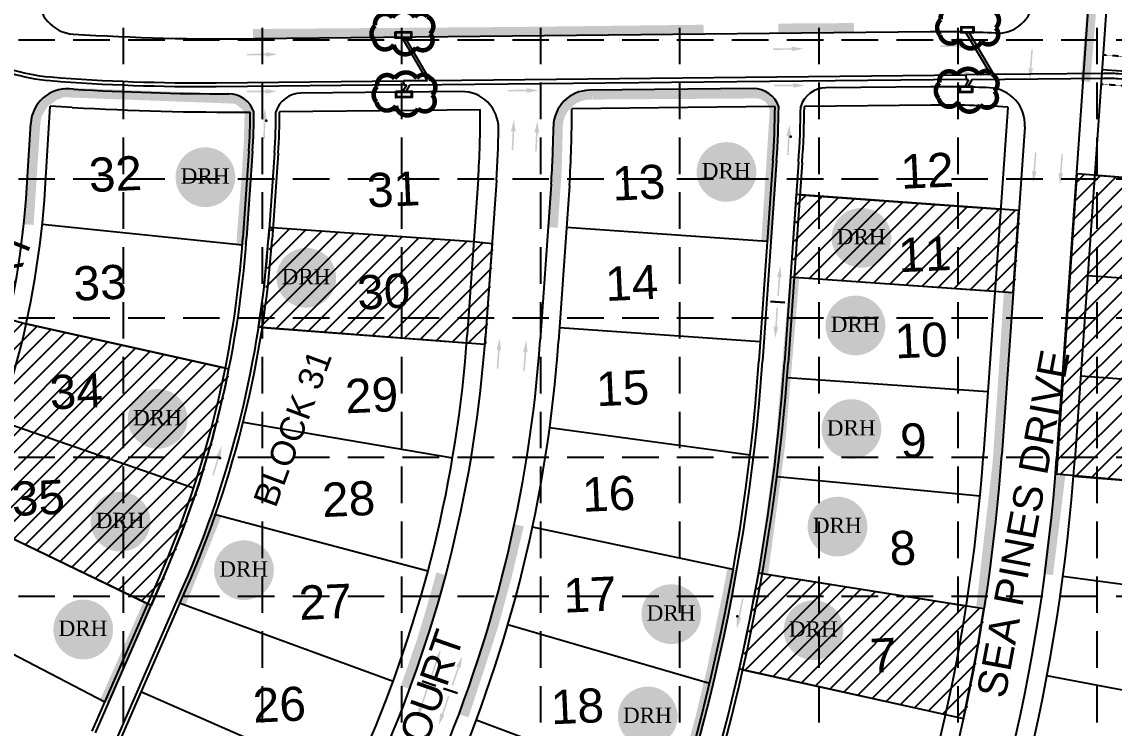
# Model space of a CAD drawing. Header units: feet. Extents: x 6037 to 11520, y 4436 to 7866.
# Drawn here: x 9571 to 10243, y 5557 to 5991 of the extents above; entities that cross this region are included whole.
import ezdxf
from ezdxf.enums import TextEntityAlignment as Align

# ---------------------------------------------------------------- set-up
doc = ezdxf.new("R2010")
doc.units = ezdxf.units.FT
doc.header["$LTSCALE"] = 0.4
doc.header["$MEASUREMENT"] = 0
doc.linetypes.add('DASHED2', pattern=[0.375, 0.25, -0.125])
doc.linetypes.add('HIDDEN', pattern=[0.375, 0.25, -0.125])
for name, color, linetype in [('1 BLOCK NUMBER', 7, 'Continuous'), ('1 DR HORTON LOT', 7, 'Continuous'), ('1 EROSION BLANKET', 84, 'Continuous'), ('1 LOT NUMBER', 7, 'Continuous'), ('1 SODDED LOT', 2, 'Continuous'), ('1 STREET NAMES', 7, 'Continuous'), ('BASE', 7, 'Continuous'), ('ESMT', 7, 'DASHED2'), ('grid', 254, 'HIDDEN'), ('LOTLINE', 7, 'Continuous'), ('PAVING', 7, 'Continuous'), ('ROW', 7, 'Continuous'), ('STORM', 7, 'Continuous'), ('STORM INLET', 7, 'Continuous')]:
    doc.layers.add(name, color=color, linetype=linetype)
doc.styles.add('DRHorton', font='dutcheb.ttf')
doc.styles.get("Standard").update_dxf_attribs({"font": 'ARIAL.TTF'})

# ---------------------------------------------------------------- blocks, each defined once
blk = doc.blocks.new('DRHorton')
h = blk.add_hatch(color=1)
h.paths.add_polyline_path([(78.7, 25.78, 1), (40.43, 25.78, 1)])
h.paths.add_polyline_path([(42.33, 17.91), (76.5, 17.91), (76.5, 34.87), (42.33, 34.87)], flags=24)
at = {"layer": 'BASE', "color": 176, "style": 'DRHorton'}
blk.add_text('DRH', height=9.814, dxfattribs=at).set_placement((59.39, 21.64), align=Align.CENTER)

msp = doc.modelspace()

# ---------------------------------------------------------------- hatches: boundary and pattern name
at = {"layer": '1 SODDED LOT'}
h = msp.add_hatch(dxfattribs=at)
h.set_pattern_fill('ANSI31', color=256, scale=60, style=0)
h.set_pattern_definition([(45, (1.0404, 0.2035), (-5.303301, 5.303301), [])])
h.paths.add_polyline_path([(9008.53, 6974.6), (9134.42, 6967.02), (9133.47, 6956.6), (9131.54, 6937.33), (9130.69, 6928.96), (9129.74, 6922.29), (8995.12, 6930.23), (8990.65, 6930.54), (8994.47, 6960.2), (8995.63, 6975.46)])
h.paths.add_polyline_path([(9433.17, 6958.76), (9434.56, 6821.06), (9481.59, 6807.52), (9503.83, 6801), (9527.2, 6795.3), (9525.52, 6937.37), (9495.09, 6947.16), (9463.79, 6959.09), (9432.98, 6970.84)])
h.paths.add_polyline_path([(10047.33, 5834.32), (10182.01, 5824.91), (10185.54, 5875.24), (10048.62, 5885.03), (10045.07, 5834.52)])
h.paths.add_polyline_path([(10015.61, 5592.88), (10151.56, 5562.68), (10159.65, 5603.99), (10164.04, 5630.25), (10025.39, 5652.24), (10020.74, 5627.8), (10017.92, 5612.96), (10013.47, 5593.46)])
h.paths.add_polyline_path([(10001.02, 5534.4), (10134.33, 5496.27), (10117.37, 5440.96), (10113.17, 5430.26), (9981.25, 5477.53), (9986.71, 5493.88), (9998.81, 5534.75)])
h.paths.add_polyline_path([(8799.81, 5797.59), (8937.91, 5755.17), (8938.9, 5756.45), (8958.34, 5776.68), (8971.05, 5789.68), (8987.33, 5807.76), (8991.83, 5813.31), (8833.38, 5856.27), (8823.88, 5843.5), (8818.25, 5836.24), (8806.07, 5822.02), (8789.55, 5805.99)])
h.paths.add_polyline_path([(9300.86, 5666.12), (9335.76, 5647.91), (9418.14, 5605.29), (9427.47, 5598.82), (9416.17, 5581.98), (9407.87, 5566.52), (9399.6, 5547.98), (9398.58, 5545.68), (9270.59, 5612.1), (9260.79, 5617.66), (9264.35, 5619.48), (9272.04, 5625.27), (9278.98, 5632.54), (9285.49, 5642.04), (9296.99, 5660.6), (9299.41, 5664.2)])
h.paths.add_polyline_path([(9340.08, 5715.39), (9464.44, 5650.81), (9471.9, 5665.11), (9485.45, 5691.05), (9497.8, 5716.36), (9366.29, 5768.24), (9363.2, 5761.05), (9353.39, 5741.52), (9342.13, 5722.47), (9338.29, 5716.72)])
h.paths.add_polyline_path([(9575.04, 5805.5), (9699.56, 5777.94), (9697.43, 5767), (9689.85, 5736.06), (9681.15, 5706.88), (9670.6, 5677.08), (9660.32, 5651.86), (9651.88, 5632.23), (9534.79, 5688.63), (9524.72, 5694.73), (9530.18, 5705.7), (9536.33, 5720.39), (9540.47, 5730.38), (9548.04, 5751.39), (9553.09, 5767.16), (9557.74, 5782.44), (9563.95, 5808.53)])
h.paths.add_polyline_path([(9726.84, 5864.8), (9850.23, 5856.11), (9861.56, 5855.03), (9857.07, 5792.94), (9720.09, 5803.4), (9717.86, 5803.51), (9721.19, 5826.2), (9724.62, 5864.88)])
h.paths.add_polyline_path([(8953.4, 6034.44), (8960.95, 6160.21), (8982.9, 6158.85), (9005.64, 6157.5), (8997.66, 6020.48), (8952.71, 6023.22)])
h.paths.add_polyline_path([(8959.68, 6176.03), (8967.87, 6310.87), (8926.31, 6313.26), (8921.04, 6312.92), (8915.32, 6310.92), (8910.33, 6307.6), (8906.7, 6303.25), (8904.1, 6297.98), (8902.96, 6292.11), (8897.01, 6193.57), (8897.65, 6188.07), (8900.03, 6183.13), (8903.86, 6179.3), (8908.93, 6176.9), (8959.51, 6173.84)])
h.paths.add_polyline_path([(9499.02, 6148.72), (9507.23, 6283.66), (9518.73, 6282.1), (9550.35, 6277.76), (9556.25, 6276.32), (9561.3, 6273.54), (9565.54, 6269.55), (9568.56, 6264.64), (9570.23, 6259.15), (9570.43, 6253.33), (9561.8, 6154.72), (9560.55, 6149.13), (9557.71, 6144.74), (9553.75, 6141.56), (9549.07, 6139.73), (9511.31, 6144.43), (9504.23, 6145.25), (9499.03, 6146.07)])
h.paths.add_polyline_path([(9616.4, 6639.76), (9623.9, 6765.68), (9637.72, 6764.23), (9667.99, 6762.45), (9672.71, 6762.18), (9683.29, 6762.04), (9705.81, 6761.75), (9712.07, 6761.79), (9713.53, 6624.57), (9675.56, 6624.82), (9645.77, 6626.2), (9637.69, 6626.58), (9624.42, 6627.76), (9615.7, 6628.44)])
h.paths.add_polyline_path([(9758.38, 6636.24), (9757.19, 6762.27), (9892.09, 6763.63), (9893.75, 6626.41), (9758.46, 6625.12)])
h.paths.add_polyline_path([(10276.02, 6641.94), (10402.1, 6638.45), (10399.41, 6548.36), (10262.19, 6552.34), (10264.77, 6642.37)])
h.paths.add_polyline_path([(10162.18, 6764.13), (10163.55, 6629.1), (10208.43, 6629.06), (10214.14, 6629.7), (10219.62, 6631.8), (10224.34, 6635.28), (10227.99, 6639.82), (10230.35, 6645.12), (10231.28, 6650.89), (10234.09, 6750.49), (10233.44, 6755.78), (10231.28, 6760.36), (10227.77, 6764.09), (10223.32, 6766.55), (10162.12, 6766.38)])
h.paths.add_polyline_path([(9983.41, 6638.56), (9982.19, 6764.52), (10071.97, 6765.47), (10073.53, 6628.21), (9983.46, 6627.25)])
h.paths.add_polyline_path([(10282.43, 6866.9), (10408.37, 6863.35), (10409.72, 6910.83), (10272.54, 6914.57), (10271.15, 6867.18)])
h.paths.add_polyline_path([(10068.44, 6781.19), (10067.14, 6916.19), (10159.96, 6917.12), (10161.91, 6779.88), (10068.46, 6778.92)])
h.paths.add_polyline_path([(9787.01, 6902.09), (9788.35, 6776.07), (9813.49, 6776.33), (9835, 6776.55), (9833.5, 6913.82), (9786.81, 6913.38)])
h.paths.add_polyline_path([(9951.87, 7083.82), (9953.28, 6948.73), (9998.33, 6949.29), (10043.36, 6949.77), (10041.76, 7087.02), (9951.84, 7086.06)])
h.paths.add_polyline_path([(9562.98, 6974.31), (9561.11, 7137.79), (9567.67, 7130.99), (9580.62, 7117.52), (9591.81, 7108.25), (9604.22, 7100.07), (9606.76, 7098.83), (9608.2, 6953.74), (9598.74, 6955.01), (9584.78, 6957.88), (9567.75, 6961.39), (9562.91, 6962.64)])
h.paths.add_polyline_path([(9435.73, 7364), (9435.71, 7375.29), (9481.86, 7375.76), (9483.65, 7182.98), (9466.88, 7186.54), (9459.14, 7188.22), (9453.85, 7189.21), (9448.24, 7190.29), (9442.2, 7191.42), (9437.34, 7192.33)])
h.paths.add_polyline_path([(9064.85, 7234.57), (9063.18, 7371.02), (9157.64, 7372.07), (9159.44, 7227.99), (9159.44, 7227.96), (9153.62, 7228.32), (9137.74, 7229.3), (9129.68, 7229.81), (9109.82, 7230.72), (9073.88, 7232.01), (9064.89, 7232.31)])
h.paths.add_polyline_path([(9061.33, 7539.74), (9061.33, 7541.98), (9107.39, 7542.52), (9109.06, 7405.25), (9062.74, 7404.72)])
h = msp.add_hatch(dxfattribs=at)
h.set_pattern_fill('ANSI31', color=256, scale=60, style=0)
h.paths.add_polyline_path([(10220.03, 5897.61), (10209.51, 5740.86), (10207.53, 5713.14), (10340.43, 5701.28), (10348.9, 5809.73), (10354.56, 5887.05)])
at = {"layer": 'PAVING'}
h = msp.add_hatch(color=256, dxfattribs=at)
edge = h.paths.add_edge_path()
edge.add_line((9721.13, 5969.98), (9721.73, 5970.55))
edge.add_line((9721.73, 5970.55), (9709.82, 5970.45))
edge.add_line((9709.82, 5970.45), (9709.81, 5971.41))
edge.add_line((9709.81, 5971.41), (9721.72, 5971.52))
edge.add_line((9721.72, 5971.52), (9721.1, 5972.2))
edge.add_line((9721.1, 5972.2), (9721.1, 5972.2))
edge.add_ellipse((9721.71, 5972.25), major_axis=(-0.63, -0.006), ratio=0.285714, start_angle=-125.83153, end_angle=14.49672, ccw=False)
edge.add_line((9722.08, 5972.4), (9722.07, 5972.4))
edge.add_line((9722.07, 5972.4), (9728.53, 5971.13))
edge.add_line((9728.53, 5971.13), (9722.09, 5969.79))
edge.add_line((9722.09, 5969.79), (9722.09, 5969.79))
edge.add_ellipse((9721.73, 5969.94), major_axis=(-0.63, -0.006), ratio=0.285714, start_angle=-17.18267, end_angle=124.72693, ccw=False)
edge.add_line((9721.13, 5969.98), (9721.13, 5969.98))
edge.add_line((9721.13, 5969.98), (9721.13, 5969.98))
edge.add_line((9721.13, 5969.98), (9721.13, 5969.98))
h = msp.add_hatch(color=256, dxfattribs=at)
edge = h.paths.add_edge_path()
edge.add_line((10044.57, 5973.39), (10045.17, 5973.96))
edge.add_line((10045.17, 5973.96), (10033.26, 5973.86))
edge.add_line((10033.26, 5973.86), (10033.25, 5974.82))
edge.add_line((10033.25, 5974.82), (10045.16, 5974.93))
edge.add_line((10045.16, 5974.93), (10044.54, 5975.61))
edge.add_line((10044.54, 5975.61), (10044.53, 5975.61))
edge.add_ellipse((10045.14, 5975.66), major_axis=(-0.63, -0.006), ratio=0.285714, start_angle=-125.83153, end_angle=14.49672, ccw=False)
edge.add_line((10045.51, 5975.81), (10045.51, 5975.81))
edge.add_line((10045.51, 5975.81), (10051.97, 5974.54))
edge.add_line((10051.97, 5974.54), (10045.53, 5973.2))
edge.add_line((10045.53, 5973.2), (10045.53, 5973.2))
edge.add_ellipse((10045.17, 5973.35), major_axis=(-0.63, -0.006), ratio=0.285714, start_angle=-17.18267, end_angle=124.72693, ccw=False)
edge.add_line((10044.57, 5973.39), (10044.57, 5973.39))
edge.add_line((10044.57, 5973.39), (10044.57, 5973.39))
edge.add_line((10044.57, 5973.39), (10044.57, 5973.39))
h = msp.add_hatch(color=256, dxfattribs=at)
edge = h.paths.add_edge_path()
edge.add_line((10147.49, 5975.23), (10148.1, 5975.8))
edge.add_line((10148.1, 5975.8), (10136.19, 5975.7))
edge.add_line((10136.19, 5975.7), (10136.18, 5976.66))
edge.add_line((10136.18, 5976.66), (10148.09, 5976.77))
edge.add_line((10148.09, 5976.77), (10147.46, 5977.45))
edge.add_line((10147.46, 5977.45), (10147.46, 5977.45))
edge.add_ellipse((10148.07, 5977.5), major_axis=(-0.63, -0.006), ratio=0.285714, start_angle=-125.83153, end_angle=14.49672, ccw=False)
edge.add_line((10148.44, 5977.65), (10148.44, 5977.64))
edge.add_line((10148.44, 5977.64), (10154.89, 5976.37))
edge.add_line((10154.89, 5976.37), (10148.45, 5975.04))
edge.add_line((10148.45, 5975.04), (10148.46, 5975.04))
edge.add_ellipse((10148.1, 5975.18), major_axis=(-0.63, -0.006), ratio=0.285714, start_angle=-17.18267, end_angle=124.72693, ccw=False)
edge.add_line((10147.49, 5975.23), (10147.49, 5975.23))
edge.add_line((10147.49, 5975.23), (10147.49, 5975.23))
edge.add_line((10147.49, 5975.23), (10147.49, 5975.23))
h = msp.add_hatch(color=256, dxfattribs=at)
edge = h.paths.add_edge_path()
edge.add_line((10190.69, 5963.04), (10191.2, 5962.39))
edge.add_line((10191.2, 5962.39), (10192.14, 5974.26))
edge.add_line((10192.14, 5974.26), (10193.11, 5974.19))
edge.add_line((10193.11, 5974.19), (10192.17, 5962.31))
edge.add_line((10192.17, 5962.31), (10192.9, 5962.88))
edge.add_line((10192.9, 5962.88), (10192.9, 5962.88))
edge.add_ellipse((10192.89, 5962.27), major_axis=(0.05, 0.628), ratio=0.285714, start_angle=-125.83153, end_angle=14.49672, ccw=False)
edge.add_line((10193.01, 5961.89), (10193.01, 5961.89))
edge.add_line((10193.01, 5961.89), (10191.17, 5955.57))
edge.add_line((10191.17, 5955.57), (10190.41, 5962.1))
edge.add_line((10190.41, 5962.1), (10190.41, 5962.1))
edge.add_ellipse((10190.59, 5962.44), major_axis=(0.05, 0.628), ratio=0.285714, start_angle=-17.18267, end_angle=124.72693, ccw=False)
edge.add_line((10190.69, 5963.04), (10190.69, 5963.04))
edge.add_line((10190.69, 5963.04), (10190.69, 5963.04))
edge.add_line((10190.69, 5963.04), (10190.69, 5963.04))
h = msp.add_hatch(color=256, dxfattribs=at)
edge = h.paths.add_edge_path()
edge.add_line((10147.53, 5958.86), (10148.14, 5959.43))
edge.add_line((10148.14, 5959.43), (10136.23, 5959.39))
edge.add_line((10136.23, 5959.39), (10136.22, 5960.36))
edge.add_line((10136.22, 5960.36), (10148.13, 5960.39))
edge.add_line((10148.13, 5960.39), (10147.51, 5961.07))
edge.add_line((10147.51, 5961.07), (10147.51, 5961.08))
edge.add_ellipse((10148.12, 5961.12), major_axis=(-0.63, -0.002), ratio=0.285714, start_angle=-125.83153, end_angle=14.49672, ccw=False)
edge.add_line((10148.49, 5961.27), (10148.49, 5961.27))
edge.add_line((10148.49, 5961.27), (10154.94, 5959.96))
edge.add_line((10154.94, 5959.96), (10148.49, 5958.66))
edge.add_line((10148.49, 5958.66), (10148.49, 5958.66))
edge.add_ellipse((10148.13, 5958.81), major_axis=(-0.63, -0.002), ratio=0.285714, start_angle=-17.18267, end_angle=124.72693, ccw=False)
edge.add_line((10147.53, 5958.86), (10147.53, 5958.86))
edge.add_line((10147.53, 5958.86), (10147.53, 5958.86))
edge.add_line((10147.53, 5958.86), (10147.53, 5958.86))
h = msp.add_hatch(color=256, dxfattribs=at)
edge = h.paths.add_edge_path()
edge.add_line((10045.47, 5950.89), (10046.08, 5951.46))
edge.add_line((10046.08, 5951.46), (10034.17, 5951.42))
edge.add_line((10034.17, 5951.42), (10034.16, 5952.39))
edge.add_line((10034.16, 5952.39), (10046.07, 5952.42))
edge.add_line((10046.07, 5952.42), (10045.45, 5953.11))
edge.add_line((10045.45, 5953.11), (10045.45, 5953.11))
edge.add_ellipse((10046.06, 5953.15), major_axis=(-0.63, -0.002), ratio=0.285714, start_angle=-125.83153, end_angle=14.49672, ccw=False)
edge.add_line((10046.43, 5953.3), (10046.43, 5953.3))
edge.add_line((10046.43, 5953.3), (10052.88, 5951.99))
edge.add_line((10052.88, 5951.99), (10046.43, 5950.69))
edge.add_line((10046.43, 5950.69), (10046.43, 5950.69))
edge.add_ellipse((10046.07, 5950.84), major_axis=(-0.63, -0.002), ratio=0.285714, start_angle=-17.18267, end_angle=124.72693, ccw=False)
edge.add_line((10045.47, 5950.89), (10045.47, 5950.89))
edge.add_line((10045.47, 5950.89), (10045.47, 5950.89))
edge.add_line((10045.47, 5950.89), (10045.47, 5950.89))
h = msp.add_hatch(color=256, dxfattribs=at)
edge = h.paths.add_edge_path()
edge.add_line((9720.85, 5947.23), (9721.46, 5947.79))
edge.add_line((9721.46, 5947.79), (9709.55, 5947.76))
edge.add_line((9709.55, 5947.76), (9709.55, 5948.73))
edge.add_line((9709.55, 5948.73), (9721.46, 5948.76))
edge.add_line((9721.46, 5948.76), (9720.84, 5949.44))
edge.add_line((9720.84, 5949.44), (9720.83, 5949.45))
edge.add_ellipse((9721.44, 5949.49), major_axis=(-0.63, -0.002), ratio=0.285714, start_angle=-125.83153, end_angle=14.49672, ccw=False)
edge.add_line((9721.81, 5949.64), (9721.81, 5949.64))
edge.add_line((9721.81, 5949.64), (9728.26, 5948.33))
edge.add_line((9728.26, 5948.33), (9721.81, 5947.03))
edge.add_line((9721.81, 5947.03), (9721.82, 5947.03))
edge.add_ellipse((9721.46, 5947.18), major_axis=(-0.63, -0.002), ratio=0.285714, start_angle=-17.18267, end_angle=124.72693, ccw=False)
edge.add_line((9720.85, 5947.23), (9720.85, 5947.23))
edge.add_line((9720.85, 5947.23), (9720.85, 5947.23))
edge.add_line((9720.85, 5947.23), (9720.85, 5947.23))
h = msp.add_hatch(color=256, dxfattribs=at)
edge = h.paths.add_edge_path()
edge.add_line((9881.49, 5947.79), (9882.1, 5948.35))
edge.add_line((9882.1, 5948.35), (9870.19, 5948.32))
edge.add_line((9870.19, 5948.32), (9870.19, 5949.28))
edge.add_line((9870.19, 5949.28), (9882.1, 5949.32))
edge.add_line((9882.1, 5949.32), (9881.48, 5950))
edge.add_line((9881.48, 5950), (9881.47, 5950))
edge.add_ellipse((9882.08, 5950.05), major_axis=(-0.63, -0.002), ratio=0.285714, start_angle=-125.83153, end_angle=14.49672, ccw=False)
edge.add_line((9882.45, 5950.2), (9882.45, 5950.19))
edge.add_line((9882.45, 5950.19), (9888.9, 5948.89))
edge.add_line((9888.9, 5948.89), (9882.45, 5947.59))
edge.add_line((9882.45, 5947.59), (9882.46, 5947.59))
edge.add_ellipse((9882.1, 5947.74), major_axis=(-0.63, -0.002), ratio=0.285714, start_angle=-17.18267, end_angle=124.72693, ccw=False)
edge.add_line((9881.49, 5947.79), (9881.49, 5947.79))
edge.add_line((9881.49, 5947.79), (9881.49, 5947.79))
edge.add_line((9881.49, 5947.79), (9881.49, 5947.79))
at = {"layer": 'PAVING', "linetype": 'Continuous', "lineweight": 30}
h = msp.add_hatch(color=256, dxfattribs=at)
edge = h.paths.add_edge_path()
edge.add_line((9719.49, 5930.46), (9720.19, 5931.06))
edge.add_line((9720.19, 5931.06), (9719.85, 5919.15))
edge.add_line((9719.85, 5919.15), (9720.81, 5919.13))
edge.add_line((9720.81, 5919.13), (9721.15, 5931.03))
edge.add_line((9721.15, 5931.03), (9721.7, 5930.41))
edge.add_line((9721.7, 5930.41), (9721.7, 5930.41))
edge.add_ellipse((9721.77, 5931.01), major_axis=(-0.018, -0.63), ratio=0.285714, start_angle=342.81733, end_angle=484.72693)
edge.add_line((9721.93, 5931.36), (9721.93, 5931.36))
edge.add_line((9721.93, 5931.36), (9720.84, 5937.85))
edge.add_line((9720.84, 5937.85), (9719.32, 5931.44))
edge.add_line((9719.32, 5931.44), (9719.32, 5931.44))
edge.add_ellipse((9719.46, 5931.07), major_axis=(-0.018, -0.63), ratio=0.285714, start_angle=234.16847, end_angle=374.49672)
edge.add_line((9719.49, 5930.46), (9719.49, 5930.46))
edge.add_line((9719.49, 5930.46), (9719.49, 5930.46))
at = {"layer": 'PAVING'}
h = msp.add_hatch(color=256, dxfattribs=at)
edge = h.paths.add_edge_path()
edge.add_line((9874.67, 5923.34), (9874.14, 5923.97))
edge.add_line((9874.14, 5923.97), (9873.57, 5912.08))
edge.add_line((9873.57, 5912.08), (9872.6, 5912.12))
edge.add_line((9872.6, 5912.12), (9873.17, 5924.02))
edge.add_line((9873.17, 5924.02), (9872.46, 5923.43))
edge.add_line((9872.46, 5923.43), (9872.46, 5923.43))
edge.add_ellipse((9872.44, 5924.04), major_axis=(-0.03, -0.629), ratio=0.285714, start_angle=-125.83153, end_angle=14.49672, ccw=False)
edge.add_line((9872.32, 5924.42), (9872.32, 5924.42))
edge.add_line((9872.32, 5924.42), (9873.95, 5930.8))
edge.add_line((9873.95, 5930.8), (9874.92, 5924.29))
edge.add_line((9874.92, 5924.29), (9874.92, 5924.29))
edge.add_ellipse((9874.75, 5923.94), major_axis=(-0.03, -0.629), ratio=0.285714, start_angle=-17.18267, end_angle=124.72693, ccw=False)
edge.add_line((9874.67, 5923.34), (9874.67, 5923.34))
edge.add_line((9874.67, 5923.34), (9874.67, 5923.34))
edge.add_line((9874.67, 5923.34), (9874.67, 5923.34))
h = msp.add_hatch(color=256, dxfattribs=at)
edge = h.paths.add_edge_path()
edge.add_line((9889.13, 5922.66), (9888.6, 5923.29))
edge.add_line((9888.6, 5923.29), (9887.96, 5911.4))
edge.add_line((9887.96, 5911.4), (9886.99, 5911.45))
edge.add_line((9886.99, 5911.45), (9887.63, 5923.34))
edge.add_line((9887.63, 5923.34), (9886.92, 5922.76))
edge.add_line((9886.92, 5922.76), (9886.92, 5922.76))
edge.add_ellipse((9886.9, 5923.37), major_axis=(-0.034, -0.629), ratio=0.285714, start_angle=-125.83153, end_angle=14.49672, ccw=False)
edge.add_line((9886.78, 5923.75), (9886.78, 5923.75))
edge.add_line((9886.78, 5923.75), (9888.45, 5930.12))
edge.add_line((9888.45, 5930.12), (9889.38, 5923.6))
edge.add_line((9889.38, 5923.6), (9889.38, 5923.61))
edge.add_ellipse((9889.21, 5923.25), major_axis=(-0.034, -0.629), ratio=0.285714, start_angle=-17.18267, end_angle=124.72693, ccw=False)
edge.add_line((9889.13, 5922.66), (9889.13, 5922.66))
edge.add_line((9889.13, 5922.66), (9889.13, 5922.66))
edge.add_line((9889.13, 5922.66), (9889.13, 5922.66))
at = {"layer": 'PAVING', "linetype": 'Continuous', "lineweight": 30}
h = msp.add_hatch(color=256, dxfattribs=at)
edge = h.paths.add_edge_path()
edge.add_line((10041.84, 5920.6), (10042.55, 5921.18))
edge.add_line((10042.55, 5921.18), (10041.94, 5909.29))
edge.add_line((10041.94, 5909.29), (10042.91, 5909.24))
edge.add_line((10042.91, 5909.24), (10043.52, 5921.13))
edge.add_line((10043.52, 5921.13), (10044.05, 5920.5))
edge.add_line((10044.05, 5920.5), (10044.05, 5920.5))
edge.add_ellipse((10044.14, 5921.1), major_axis=(-0.032, -0.629), ratio=0.285714, start_angle=342.81733, end_angle=484.72693)
edge.add_line((10044.3, 5921.45), (10044.3, 5921.45))
edge.add_line((10044.3, 5921.45), (10043.36, 5927.95))
edge.add_line((10043.36, 5927.95), (10041.7, 5921.59))
edge.add_line((10041.7, 5921.59), (10041.7, 5921.59))
edge.add_ellipse((10041.82, 5921.21), major_axis=(-0.032, -0.629), ratio=0.285714, start_angle=234.16847, end_angle=374.49672)
edge.add_line((10041.84, 5920.6), (10041.84, 5920.6))
edge.add_line((10041.84, 5920.6), (10041.84, 5920.6))
at = {"layer": 'PAVING'}
h = msp.add_hatch(color=256, dxfattribs=at)
edge = h.paths.add_edge_path()
edge.add_line((10192.9, 5899.66), (10193.41, 5899.01))
edge.add_line((10193.41, 5899.01), (10194.36, 5910.89))
edge.add_line((10194.36, 5910.89), (10195.32, 5910.81))
edge.add_line((10195.32, 5910.81), (10194.38, 5898.94))
edge.add_line((10194.38, 5898.94), (10195.11, 5899.5))
edge.add_line((10195.11, 5899.5), (10195.11, 5899.5))
edge.add_ellipse((10195.11, 5898.89), major_axis=(0.05, 0.628), ratio=0.285714, start_angle=-125.83153, end_angle=14.49672, ccw=False)
edge.add_line((10195.22, 5898.51), (10195.22, 5898.51))
edge.add_line((10195.22, 5898.51), (10193.39, 5892.19))
edge.add_line((10193.39, 5892.19), (10192.62, 5898.72))
edge.add_line((10192.62, 5898.72), (10192.62, 5898.72))
edge.add_ellipse((10192.8, 5899.07), major_axis=(0.05, 0.628), ratio=0.285714, start_angle=-17.18267, end_angle=124.72693, ccw=False)
edge.add_line((10192.9, 5899.66), (10192.9, 5899.66))
edge.add_line((10192.9, 5899.66), (10192.9, 5899.66))
edge.add_line((10192.9, 5899.66), (10192.9, 5899.66))
h = msp.add_hatch(color=256, dxfattribs=at)
edge = h.paths.add_edge_path()
edge.add_line((10209.22, 5898.36), (10209.74, 5897.71))
edge.add_line((10209.74, 5897.71), (10210.61, 5909.59))
edge.add_line((10210.61, 5909.59), (10211.58, 5909.52))
edge.add_line((10211.58, 5909.52), (10210.7, 5897.64))
edge.add_line((10210.7, 5897.64), (10211.43, 5898.21))
edge.add_line((10211.43, 5898.21), (10211.43, 5898.21))
edge.add_ellipse((10211.43, 5897.6), major_axis=(0.046, 0.628), ratio=0.285714, start_angle=-125.83153, end_angle=14.49672, ccw=False)
edge.add_line((10211.55, 5897.22), (10211.55, 5897.22))
edge.add_line((10211.55, 5897.22), (10209.75, 5890.89))
edge.add_line((10209.75, 5890.89), (10208.95, 5897.41))
edge.add_line((10208.95, 5897.41), (10208.95, 5897.41))
edge.add_ellipse((10209.12, 5897.76), major_axis=(0.046, 0.628), ratio=0.285714, start_angle=-17.18267, end_angle=124.72693, ccw=False)
edge.add_line((10209.22, 5898.36), (10209.22, 5898.36))
edge.add_line((10209.22, 5898.36), (10209.22, 5898.36))
edge.add_line((10209.22, 5898.36), (10209.22, 5898.36))
at = {"layer": 'PAVING', "linetype": 'Continuous', "lineweight": 30}
h = msp.add_hatch(color=256, dxfattribs=at)
edge = h.paths.add_edge_path()
edge.add_line((10038.28, 5833.6), (10037.76, 5834.25))
edge.add_line((10037.76, 5834.25), (10036.9, 5822.37))
edge.add_line((10036.9, 5822.37), (10035.94, 5822.44))
edge.add_line((10035.94, 5822.44), (10036.79, 5834.31))
edge.add_line((10036.79, 5834.31), (10036.07, 5833.75))
edge.add_line((10036.07, 5833.75), (10036.06, 5833.75))
edge.add_ellipse((10036.06, 5834.36), major_axis=(-0.045, -0.629), ratio=0.285714, start_angle=-125.83153, end_angle=14.49672, ccw=False)
edge.add_line((10035.94, 5834.74), (10035.95, 5834.73))
edge.add_line((10035.95, 5834.73), (10037.73, 5841.07))
edge.add_line((10037.73, 5841.07), (10038.54, 5834.54))
edge.add_line((10038.54, 5834.54), (10038.54, 5834.54))
edge.add_ellipse((10038.37, 5834.2), major_axis=(-0.045, -0.629), ratio=0.285714, start_angle=-17.18267, end_angle=124.72693, ccw=False)
edge.add_line((10038.27, 5833.6), (10038.28, 5833.6))
edge.add_line((10038.28, 5833.6), (10038.28, 5833.6))
edge.add_line((10038.28, 5833.6), (10038.28, 5833.6))
h = msp.add_hatch(color=256, dxfattribs=at)
edge = h.paths.add_edge_path()
edge.add_line((10036.19, 5803.87), (10035.58, 5803.3))
edge.add_line((10035.58, 5803.3), (10036.4, 5815.18))
edge.add_line((10036.4, 5815.18), (10035.43, 5815.25))
edge.add_line((10035.43, 5815.25), (10034.62, 5803.37))
edge.add_line((10034.62, 5803.37), (10033.98, 5804.03))
edge.add_line((10033.98, 5804.03), (10033.98, 5804.04))
edge.add_ellipse((10033.89, 5803.43), major_axis=(0.043, 0.629), ratio=0.285714, start_angle=345.50328, end_angle=485.83153)
edge.add_line((10033.72, 5803.07), (10033.72, 5803.07))
edge.add_line((10033.72, 5803.07), (10034.6, 5796.55))
edge.add_line((10034.6, 5796.55), (10036.32, 5802.9))
edge.add_line((10036.32, 5802.9), (10036.32, 5802.9))
edge.add_ellipse((10036.2, 5803.27), major_axis=(0.043, 0.629), ratio=0.285714, start_angle=235.27307, end_angle=377.18267)
edge.add_line((10036.19, 5803.87), (10036.19, 5803.87))
edge.add_line((10036.19, 5803.87), (10036.19, 5803.87))
edge.add_line((10036.19, 5803.87), (10036.19, 5803.87))
at = {"layer": 'PAVING'}
h = msp.add_hatch(color=256, dxfattribs=at)
edge = h.paths.add_edge_path()
edge.add_line((9865.74, 5788.89), (9865.22, 5789.53))
edge.add_line((9865.22, 5789.53), (9864.37, 5777.65))
edge.add_line((9864.37, 5777.65), (9863.41, 5777.72))
edge.add_line((9863.41, 5777.72), (9864.26, 5789.6))
edge.add_line((9864.26, 5789.6), (9863.53, 5789.03))
edge.add_line((9863.53, 5789.03), (9863.53, 5789.03))
edge.add_ellipse((9863.53, 5789.64), major_axis=(-0.045, -0.629), ratio=0.285714, start_angle=-125.83153, end_angle=14.49672, ccw=False)
edge.add_line((9863.41, 5790.02), (9863.41, 5790.02))
edge.add_line((9863.41, 5790.02), (9865.19, 5796.36))
edge.add_line((9865.19, 5796.36), (9866.01, 5789.83))
edge.add_line((9866.01, 5789.83), (9866.01, 5789.83))
edge.add_ellipse((9865.84, 5789.48), major_axis=(-0.045, -0.629), ratio=0.285714, start_angle=-17.18267, end_angle=124.72693, ccw=False)
edge.add_line((9865.74, 5788.89), (9865.74, 5788.89))
edge.add_line((9865.74, 5788.89), (9865.74, 5788.89))
edge.add_line((9865.74, 5788.89), (9865.74, 5788.89))
h = msp.add_hatch(color=256, dxfattribs=at)
edge = h.paths.add_edge_path()
edge.add_line((9882.06, 5787.62), (9881.55, 5788.26))
edge.add_line((9881.55, 5788.26), (9880.63, 5776.39))
edge.add_line((9880.63, 5776.39), (9879.67, 5776.46))
edge.add_line((9879.67, 5776.46), (9880.58, 5788.34))
edge.add_line((9880.58, 5788.34), (9879.86, 5787.77))
edge.add_line((9879.86, 5787.77), (9879.85, 5787.77))
edge.add_ellipse((9879.86, 5788.38), major_axis=(-0.049, -0.628), ratio=0.285714, start_angle=-125.83153, end_angle=14.49672, ccw=False)
edge.add_line((9879.74, 5788.76), (9879.74, 5788.76))
edge.add_line((9879.74, 5788.76), (9881.56, 5795.09))
edge.add_line((9881.56, 5795.09), (9882.34, 5788.56))
edge.add_line((9882.34, 5788.56), (9882.34, 5788.56))
edge.add_ellipse((9882.16, 5788.21), major_axis=(-0.049, -0.628), ratio=0.285714, start_angle=-17.18267, end_angle=124.72693, ccw=False)
edge.add_line((9882.06, 5787.61), (9882.06, 5787.62))
edge.add_line((9882.06, 5787.62), (9882.06, 5787.62))
edge.add_line((9882.06, 5787.62), (9882.06, 5787.62))
at = {"layer": 'PAVING', "linetype": 'Continuous', "lineweight": 30}
h = msp.add_hatch(color=256, dxfattribs=at)
edge = h.paths.add_edge_path()
edge.add_line((9691.05, 5723.37), (9691.88, 5723.77))
edge.add_line((9691.88, 5723.77), (9688.5, 5712.35))
edge.add_line((9688.5, 5712.35), (9689.43, 5712.08))
edge.add_line((9689.43, 5712.08), (9692.81, 5723.49))
edge.add_line((9692.81, 5723.49), (9693.18, 5722.76))
edge.add_line((9693.18, 5722.76), (9693.18, 5722.75))
edge.add_ellipse((9693.4, 5723.32), major_axis=(-0.179, -0.604), ratio=0.285714, start_angle=342.81733, end_angle=484.72693)
edge.add_line((9693.64, 5723.62), (9693.64, 5723.62))
edge.add_line((9693.64, 5723.62), (9694.25, 5730.17))
edge.add_line((9694.25, 5730.17), (9691.15, 5724.36))
edge.add_line((9691.15, 5724.36), (9691.14, 5724.36))
edge.add_ellipse((9691.18, 5723.97), major_axis=(-0.179, -0.604), ratio=0.285714, start_angle=234.16847, end_angle=374.49672)
edge.add_line((9691.05, 5723.37), (9691.05, 5723.37))
edge.add_line((9691.05, 5723.37), (9691.05, 5723.37))
h = msp.add_hatch(color=256, dxfattribs=at)
edge = h.paths.add_edge_path()
edge.add_line((10013.59, 5624.94), (10012.8, 5624.47))
edge.add_line((10012.8, 5624.47), (10015.15, 5636.15))
edge.add_line((10015.15, 5636.15), (10014.2, 5636.33))
edge.add_line((10014.2, 5636.33), (10011.85, 5624.66))
edge.add_line((10011.85, 5624.66), (10011.42, 5625.37))
edge.add_line((10011.42, 5625.37), (10011.42, 5625.37))
edge.add_ellipse((10011.25, 5624.79), major_axis=(0.124, 0.618), ratio=0.285714, start_angle=342.81733, end_angle=484.72693)
edge.add_line((10011.03, 5624.46), (10011.03, 5624.47))
edge.add_line((10011.03, 5624.47), (10011.01, 5617.89))
edge.add_line((10011.01, 5617.89), (10013.59, 5623.95))
edge.add_line((10013.59, 5623.95), (10013.59, 5623.94))
edge.add_ellipse((10013.52, 5624.34), major_axis=(0.124, 0.618), ratio=0.285714, start_angle=234.16847, end_angle=374.49672)
edge.add_line((10013.59, 5624.94), (10013.59, 5624.94))
edge.add_line((10013.59, 5624.94), (10013.59, 5624.94))
h = msp.add_hatch(color=256, dxfattribs=at)
edge = h.paths.add_edge_path()
edge.add_line((9827.57, 5597.84), (9827.23, 5598.6))
edge.add_line((9827.23, 5598.6), (9823.37, 5587.34))
edge.add_line((9823.37, 5587.34), (9822.45, 5587.65))
edge.add_line((9822.45, 5587.65), (9826.31, 5598.91))
edge.add_line((9826.31, 5598.91), (9825.47, 5598.55))
edge.add_line((9825.47, 5598.55), (9825.47, 5598.55))
edge.add_ellipse((9825.62, 5599.14), major_axis=(-0.204, -0.596), ratio=0.285714, start_angle=-125.83153, end_angle=14.49672, ccw=False)
edge.add_line((9825.6, 5599.54), (9825.6, 5599.54))
edge.add_line((9825.6, 5599.54), (9828.95, 5605.21))
edge.add_line((9828.95, 5605.21), (9828.07, 5598.69))
edge.add_line((9828.07, 5598.69), (9828.07, 5598.69))
edge.add_ellipse((9827.81, 5598.4), major_axis=(-0.204, -0.596), ratio=0.285714, start_angle=-17.18267, end_angle=124.72693, ccw=False)
edge.add_line((9827.57, 5597.84), (9827.57, 5597.84))
edge.add_line((9827.57, 5597.84), (9827.57, 5597.84))
edge.add_line((9827.57, 5597.84), (9827.57, 5597.84))
h = msp.add_hatch(color=256, dxfattribs=at)
edge = h.paths.add_edge_path()
edge.add_line((9840.78, 5593.4), (9840.44, 5594.16))
edge.add_line((9840.44, 5594.16), (9836.58, 5582.89))
edge.add_line((9836.58, 5582.89), (9835.67, 5583.2))
edge.add_line((9835.67, 5583.2), (9839.53, 5594.47))
edge.add_line((9839.53, 5594.47), (9838.68, 5594.11))
edge.add_line((9838.68, 5594.11), (9838.68, 5594.11))
edge.add_ellipse((9838.83, 5594.7), major_axis=(-0.204, -0.596), ratio=0.285714, start_angle=-125.83153, end_angle=14.49672, ccw=False)
edge.add_line((9838.82, 5595.09), (9838.82, 5595.09))
edge.add_line((9838.82, 5595.09), (9842.16, 5600.76))
edge.add_line((9842.16, 5600.76), (9841.28, 5594.24))
edge.add_line((9841.28, 5594.24), (9841.28, 5594.24))
edge.add_ellipse((9841.02, 5593.95), major_axis=(-0.204, -0.596), ratio=0.285714, start_angle=-17.18267, end_angle=124.72693, ccw=False)
edge.add_line((9840.78, 5593.4), (9840.78, 5593.4))
edge.add_line((9840.78, 5593.4), (9840.78, 5593.4))
edge.add_line((9840.78, 5593.4), (9840.78, 5593.4))
h = msp.add_hatch(color=256, dxfattribs=at)
edge = h.paths.add_edge_path()
edge.add_line((9817.94, 5569.64), (9817.22, 5569.24))
edge.add_line((9817.22, 5569.24), (9821.04, 5580.52))
edge.add_line((9821.04, 5580.52), (9820.13, 5580.83))
edge.add_line((9820.13, 5580.83), (9816.3, 5569.55))
edge.add_line((9816.3, 5569.55), (9815.85, 5570.36))
edge.add_line((9815.85, 5570.36), (9815.85, 5570.36))
edge.add_ellipse((9815.61, 5569.8), major_axis=(0.202, 0.597), ratio=0.285714, start_angle=345.50328, end_angle=485.83153)
edge.add_line((9815.36, 5569.5), (9815.36, 5569.5))
edge.add_line((9815.36, 5569.5), (9814.54, 5562.96))
edge.add_line((9814.54, 5562.96), (9817.83, 5568.66))
edge.add_line((9817.83, 5568.66), (9817.83, 5568.66))
edge.add_ellipse((9817.8, 5569.05), major_axis=(0.202, 0.597), ratio=0.285714, start_angle=235.27307, end_angle=377.18267)
edge.add_line((9817.94, 5569.64), (9817.94, 5569.64))
edge.add_line((9817.94, 5569.64), (9817.94, 5569.64))
edge.add_line((9817.94, 5569.64), (9817.94, 5569.64))
h = msp.add_hatch(color=256, dxfattribs=at)
edge = h.paths.add_edge_path()
edge.add_line((9831.16, 5565.19), (9830.43, 5564.8))
edge.add_line((9830.43, 5564.8), (9834.26, 5576.08))
edge.add_line((9834.26, 5576.08), (9833.34, 5576.39))
edge.add_line((9833.34, 5576.39), (9829.51, 5565.11))
edge.add_line((9829.51, 5565.11), (9829.07, 5565.92))
edge.add_line((9829.07, 5565.92), (9829.06, 5565.92))
edge.add_ellipse((9828.83, 5565.35), major_axis=(0.202, 0.597), ratio=0.285714, start_angle=345.50328, end_angle=485.83153)
edge.add_line((9828.57, 5565.05), (9828.57, 5565.05))
edge.add_line((9828.57, 5565.05), (9827.76, 5558.52))
edge.add_line((9827.76, 5558.52), (9831.04, 5564.22))
edge.add_line((9831.04, 5564.22), (9831.04, 5564.22))
edge.add_ellipse((9831.01, 5564.61), major_axis=(0.202, 0.597), ratio=0.285714, start_angle=235.27307, end_angle=377.18267)
edge.add_line((9831.16, 5565.19), (9831.16, 5565.19))
edge.add_line((9831.16, 5565.19), (9831.16, 5565.19))
edge.add_line((9831.16, 5565.19), (9831.16, 5565.19))

# ---------------------------------------------------------------- linework, layer by layer
at = {"layer": '1 EROSION BLANKET'}
for points, const_width in [([(10231.06, 6027.91), (10228.3, 5988.27), (10225.61, 5957), (10225.45, 5954.27)], 5.92), ([(9713.43, 5983.76), (9873, 5984.98), (9990.57, 5986.37)], 5.92), ([(10036.51, 5987.08), (10083.07, 5987.41)], 5.92), ([(9575.64, 5866.37), (9579.74, 5928.56), (9580.5, 5933.54), (9582.34, 5936.89), (9585.43, 5941.5), (9591.5, 5945.75), (9596.76, 5947.69), (9700.88, 5943.8), (9703.92, 5943.4), (9706.32, 5941.58), (9709.5, 5938.99), (9710.46, 5937.06), (9711.32, 5934.76), (9710.91, 5918.84), (9709.34, 5893.61), (9706.85, 5863.54), (9706.27, 5853.96)], 5.92), ([(10027.34, 5651.76), (10037.75, 5730.39), (10046.45, 5834.01)], 5.92), ([(10178.2, 5824.85), (10174.17, 5762.28), (10171.36, 5720.58), (10161.24, 5631.02)], 5.92), ([(10202.49, 5651.19), (10210.09, 5712.34)], 6), ([(9669.21, 5633.08), (9691.34, 5688.02)], 5.92), ([(9843.17, 5564.15), (9861.41, 5619.61), (9869.7, 5650.36), (9877.13, 5681.4)], 5.92), ([(9975.5, 5515.37), (9988.48, 5562.8), (9995.55, 5592.31), (10005.71, 5641.35), (10008.18, 5654.4)], 5.92), ([(9807.23, 5581.62), (9817.46, 5611.02), (9824.89, 5636.03), (9829.1, 5651.63)], 5.92), ([(9648.69, 5632.71), (9622.29, 5572.94)], 5.92)]:
    msp.add_lwpolyline(points, dxfattribs=dict(at, const_width=const_width))
at = {"layer": '1 EROSION BLANKET', "const_width": 5.92}
msp.add_lwpolyline([(9898, 5864.65), (9900.41, 5900.24), (9901.04, 5925.78, -0.439885), (9922.49, 5946.26), (10022.82, 5946.97, -0.394098), (10034.23, 5936.47), (10029.06, 5856.11)], format="xyb", dxfattribs=at)
at = {"layer": '1 SODDED LOT'}
for points in [[(10220.03, 5897.61), (10209.51, 5740.86), (10207.53, 5713.14), (10340.43, 5701.28), (10348.9, 5809.73), (10354.56, 5887.05)], [(10046.29, 5834.12), (10180.97, 5824.71), (10184.49, 5875.04), (10047.58, 5884.83), (10044.02, 5834.31)], [(9725.8, 5864.59), (9849.19, 5855.9), (9860.52, 5854.82), (9856.03, 5792.73), (9719.05, 5803.19), (9716.82, 5803.3), (9720.15, 5826), (9723.58, 5864.68)], [(9574, 5805.3), (9698.52, 5777.73), (9696.39, 5766.8), (9688.81, 5735.85), (9680.11, 5706.67), (9669.56, 5676.88), (9659.28, 5651.66), (9650.84, 5632.03), (9533.75, 5688.43), (9523.68, 5694.53), (9529.14, 5705.5), (9535.29, 5720.19), (9539.43, 5730.18), (9547, 5751.18), (9552.05, 5766.96), (9556.69, 5782.24), (9562.91, 5808.33)], [(10014.56, 5592.67), (10150.52, 5562.48), (10158.61, 5603.79), (10163, 5630.04), (10024.35, 5652.04), (10019.7, 5627.6), (10016.88, 5612.75), (10012.43, 5593.26)]]:
    msp.add_lwpolyline(points, close=True, dxfattribs=at)
at = {"layer": 'BASE', "color": 170, "const_width": 2.8}
for points in [[(9799.33, 5993.77, 0.520567), (9799.33, 5993.77, 0.765195), (9788.61, 5988.89, 0.417879), (9788.16, 5979.37, 0.6649), (9800.1, 5977.06, 0.744833), (9813.61, 5975.38, 0.975642), (9822.4, 5983.76, 0.520567), (9820.72, 5994.35, 0.520567), (9812.98, 5993.96, 0.540264), (9799.33, 5993.77)], [(10147.16, 5997.4, 0.520567), (10147.16, 5997.4, 0.765195), (10136.44, 5992.53, 0.417879), (10135.99, 5983.01, 0.6649), (10147.93, 5980.69, 0.744833), (10161.44, 5979.01, 0.975642), (10170.23, 5987.4, 0.520567), (10168.55, 5997.99, 0.520567), (10160.81, 5997.59, 0.540264), (10147.16, 5997.4)], [(9800.62, 5956.19, 0.520567), (9800.62, 5956.19, 0.765195), (9789.89, 5951.32, 0.417879), (9789.45, 5941.8, 0.6649), (9801.39, 5939.48, 0.744833), (9814.9, 5937.8, 0.975642), (9823.69, 5946.18, 0.520567), (9822.01, 5956.77, 0.520567), (9814.27, 5956.38, 0.540264), (9800.62, 5956.19)], [(10146.34, 5958.48, 0.520567), (10146.34, 5958.48, 0.765195), (10135.61, 5953.61, 0.417879), (10135.17, 5944.09, 0.6649), (10147.11, 5941.77, 0.744833), (10160.62, 5940.09, 0.975642), (10169.41, 5948.47, 0.520567), (10167.73, 5959.06, 0.520567), (10159.99, 5958.67, 0.540264), (10146.34, 5958.48)]]:
    msp.add_lwpolyline(points, format="xyb", close=True, dxfattribs=at)
at = {"layer": 'ESMT'}
for p, q in [((10359.77, 5962.02), (10236.3, 5970.66)), ((10358.52, 5944.06), (10235.05, 5952.7))]:
    msp.add_line(p, q, dxfattribs=at)
at = {"layer": 'grid', "color": 252, "linetype": 'DASHED2', "ltscale": 225}
for p, q in [((9633.7, 7776.26), (9633.7, 4782.14)), ((9719.24, 7776.26), (9719.24, 4782.14)), ((9804.77, 7776.26), (9804.77, 4782.14)), ((9890.31, 7776.26), (9890.31, 4782.14)), ((9975.85, 7776.26), (9975.85, 4782.14)), ((10061.38, 7776.26), (10061.38, 4782.14)), ((10146.92, 7776.26), (10146.92, 4782.14)), ((10232.45, 7776.26), (10232.45, 4782.14)), ((6126.74, 5980.01), (11429.95, 5980.01)), ((6126.74, 5894.48), (11429.95, 5894.48)), ((6126.74, 5808.94), (11429.95, 5808.94)), ((6126.74, 5723.41), (11429.95, 5723.41)), ((6126.74, 5637.87), (11429.95, 5637.87))]:
    msp.add_line(p, q, dxfattribs=at)
at = {"layer": 'LOTLINE'}
for p, q in [((10359.15, 5953.04), (10235.67, 5961.68)), ((10354.59, 5887.94), (10231.12, 5896.58)), ((10049.8, 5884.63), (10173.28, 5875.98)), ((9706.98, 5853.77), (9583.87, 5866.36)), ((9725.8, 5864.6), (9849.27, 5855.95)), ((10029.75, 5855.95), (9906.28, 5864.6)), ((10046.27, 5834.12), (10169.74, 5825.47)), ((10350.26, 5826.2), (10226.79, 5834.85)), ((9696.5, 5778.16), (9574.02, 5805.27)), ((9719.22, 5803.18), (9844.89, 5793.56)), ((10025.43, 5794.22), (9901.95, 5802.86)), ((10041.94, 5772.38), (10165.42, 5763.74)), ((10345.94, 5764.46), (10222.47, 5773.11)), ((9676.93, 5704.21), (9557.17, 5745.72)), ((9707.43, 5744.78), (9836.21, 5722.92)), ((10019.17, 5724.6), (9895.91, 5741.27)), ((10035.69, 5711.36), (10160.62, 5699.62)), ((10341.49, 5701.63), (10218.1, 5711.38)), ((9648.77, 5632.93), (9533.55, 5688.51)), ((9690.47, 5688.1), (9821.09, 5653.37)), ((10008.8, 5654.14), (9885.34, 5680.29)), ((10026.65, 5651.69), (10152.13, 5631.97)), ((10334.26, 5633.48), (10211.57, 5649.84)), ((9622.48, 5572.59), (9505.23, 5633.49)), ((9668.68, 5633.55), (9799.68, 5585.5)), ((9994.31, 5584.19), (9870.28, 5620.27)), ((10014.74, 5592.6), (10139.46, 5564.98)), ((10323.39, 5565.82), (10201.75, 5588.73)), ((9644.87, 5578.91), (9773.81, 5522.72)), ((9975.68, 5514.88), (9850.79, 5561.53))]:
    msp.add_line(p, q, dxfattribs=at)
at = {"layer": 'PAVING'}
for p, q in [((10250.6, 6335.89), (10207.64, 5722.46)), ((10129.97, 5984.92), (9714.57, 5980.69)), ((9603.07, 5949.75), (9600.66, 5949.89)), ((9841.75, 5948.23), (9742.99, 5947.22)), ((10021.18, 5950.05), (9920.53, 5949.03)), ((10130.31, 5951.16), (10065.71, 5950.51)), ((9574.44, 5889.17), (9576.84, 5928.79)), ((10188.09, 5926.48), (10173.97, 5724.82)), ((9713.29, 5911.48), (9709.57, 5858.31)), ((9726.76, 5910.53), (9723.04, 5857.37)), ((10035.49, 5905.77), (10026.85, 5782.32)), ((10048.96, 5904.82), (10040.32, 5781.38)), ((9863.19, 5893.57), (9856.48, 5797.83)), ((9896.86, 5891.21), (9890.16, 5795.47)), ((9616.76, 5553.83), (9658.28, 5649.1)), ((9594.26, 5468.4), (9670.66, 5643.71))]:
    msp.add_line(p, q, dxfattribs=at)
at = {"layer": 'PAVING', "linetype": 'Continuous', "lineweight": 30}
for p, q in [((10031.68, 5819.15), (10040.66, 5818.47)), ((9817.5, 5585.56), (9826, 5582.61)), ((9830.71, 5581.11), (9839.22, 5578.17))]:
    msp.add_line(p, q, dxfattribs=at)
at = {"layer": 'PAVING'}
for centre, radius, start, end in [((9604.33, 6006.04), 22.5, 175.62483, 266.45868), ((10171.14, 6006.64), 22.5, 267.26133, 355.9948), ((10137, 5292.95), 692.01, 87.26133, 90.58281), ((9698.79, 7532.28), 1551.67, 266.45868, 270.58281), ((9599.3, 5927.43), 22.5, 86.5387, 176.5387), ((9698.79, 7532.28), 1585.43, 266.5387, 269.99357), ((9698.61, 5930.54), 16.32, 18.30462, 89.99357), ((9743.16, 5930.91), 16.32, 90.58281, 162.44832), ((9841.98, 5925.72), 22.5, 359.34689, 90.58281), ((9920.76, 5926.53), 22.5, 90.58281, 179.50862), ((10021.35, 5933.74), 16.32, 18.49343, 90.58281), ((10065.87, 5934.19), 16.32, 90.58281, 162.33858), ((10137, 5292.95), 658.25, 87.41828, 90.58281), ((10165.64, 5928.05), 22.5, 355.9948, 87.41828), ((9480.99, 5944.59), 555.86, 355.9948, 359.41473), ((9480.99, 5944.59), 569.36, 355.9948, 359.45152), ((9383.29, 5934.58), 330.81, 355.9948, 0.18743), ((9383.29, 5934.58), 344.32, 355.9948, 0.20499), ((9318.79, 5931.69), 545.73, 355.9948, 359.34689), ((9318.79, 5931.69), 579.49, 355.9948, 359.50862), ((9052.17, 5920.75), 523.22, 332.55301, 356.5387), ((9076.5, 5902.63), 634.62, 336.4532, 355.9948), ((9076.5, 5902.63), 648.12, 336.4532, 355.9948), ((9070.76, 5852.84), 787.65, 336.4532, 355.9948), ((9070.76, 5852.84), 821.41, 336.4532, 355.9948), ((8798.87, 5868.3), 1230.98, 336.4532, 355.9948), ((8798.87, 5868.3), 1244.49, 340.50466, 355.9948), ((9068.34, 5802.23), 1108.34, 338.90418, 355.9948), ((9068.34, 5802.23), 1142.09, 336.4532, 355.9948)]:
    msp.add_arc(centre, radius, start, end, dxfattribs=at)
at = {"layer": 'PAVING', "linetype": 'Continuous', "lineweight": 30}
for p in [(9721.7, 5930.41), (10044.05, 5920.5), (9693.18, 5722.76), (10011.42, 5625.37)]:
    msp.add_point(p, dxfattribs=at)
at = {"layer": 'ROW'}
for p, q in [((10261.17, 6325.86), (10218.87, 5721.68)), ((9585.67, 5888.49), (9588.75, 5939.34)), ((9602.39, 5938.52), (9588.75, 5939.34)), ((10034.57, 5938.94), (9909.5, 5937.66)), ((10130.42, 5939.91), (10052.58, 5939.12)), ((10177.66, 5938.67), (10162.75, 5725.61)), ((9853.24, 5937.09), (9729.85, 5935.84)), ((9711.05, 5911.63), (9707.33, 5858.47)), ((9729.01, 5910.38), (9725.28, 5857.21)), ((10033.25, 5905.92), (10024.6, 5782.48)), ((10051.21, 5904.67), (10042.56, 5781.22)), ((9851.96, 5894.36), (9845.26, 5798.61)), ((9908.09, 5890.43), (9901.38, 5794.68)), ((9614.69, 5554.72), (9656.21, 5650)), ((9595.42, 5465.44), (9672.72, 5642.81))]:
    msp.add_line(p, q, dxfattribs=at)
for centre, radius, start, end in [((9698.79, 7532.28), 1596.68, 266.5387, 270.46865), ((9480.99, 5944.59), 553.61, 355.9948, 359.41473), ((9480.99, 5944.59), 571.61, 355.9948, 359.45152), ((10137, 5292.95), 647, 86.39693, 90.58281), ((9383.29, 5934.58), 328.56, 355.9948, 0.18743), ((9383.29, 5934.58), 346.57, 355.9948, 0.20745), ((9318.79, 5931.69), 534.48, 355.9948, 0.57923), ((9318.79, 5931.69), 590.74, 355.9948, 0.57957), ((9052.17, 5920.75), 534.48, 332.55301, 356.5387), ((9076.5, 5902.63), 632.37, 336.4532, 355.9948), ((9076.5, 5902.63), 650.37, 336.4532, 355.9948), ((9070.76, 5852.84), 776.4, 336.4532, 355.9948), ((9070.76, 5852.84), 832.66, 336.4532, 355.9948), ((8798.87, 5868.3), 1228.73, 336.4532, 355.9948), ((8798.87, 5868.3), 1246.74, 340.50466, 355.9948), ((9068.34, 5802.23), 1097.08, 336.4532, 355.9948), ((9068.34, 5802.23), 1153.34, 336.4532, 355.9948)]:
    msp.add_arc(centre, radius, start, end, dxfattribs=at)
at = {"layer": 'STORM', "color": 5}
for p, q in [((9820.81, 5954.91), (9805.35, 5981.05)), ((9822.76, 5954.93), (9807.3, 5981.07)), ((10167.23, 5958.71), (10152.15, 5984.22)), ((10169.18, 5958.73), (10154.14, 5984.18)), ((10151.96, 5958.28), (9822.76, 5954.93)), ((10167.23, 5958.71), (10151.95, 5958.56)), ((10151.95, 5958.56), (10151.98, 5955.46)), ((9807.84, 5952.24), (9805.69, 5948.42)), ((9820.81, 5954.91), (9806.14, 5954.76)), ((9806.14, 5954.76), (9806.17, 5952.23)), ((9807.84, 5952.24), (9806.17, 5952.23)), ((9809.79, 5952.26), (9807.63, 5948.44)), ((10151.98, 5955.74), (9809.79, 5952.26)), ((10153.52, 5955.48), (10151.39, 5951.6)), ((10153.52, 5955.48), (10151.98, 5955.46)), ((10155.46, 5955.5), (10153.29, 5951.56))]:
    msp.add_line(p, q, dxfattribs=at)
at = {"layer": 'STORM', "color": 5, "flags": 128}
for points in [[(9806.15, 5954.62), (9690.85, 5953.44, -0.022668), (9589.04, 5957.03, -0.11831), (9539.63, 5973.18)], [(9806.17, 5952.37), (9690.88, 5951.19, -0.022668), (9588.86, 5954.78, -0.110041), (9541.64, 5969.37)], [(10400.06, 5948.34), (10245.76, 5959.15, 0.020022), (10236.63, 5959.42), (10169.18, 5958.73)], [(10399.84, 5945.25), (10245.54, 5956.06, 0.020022), (10236.66, 5956.32), (10155.46, 5955.5)]]:
    msp.add_lwpolyline(points, format="xyb", dxfattribs=at)
at = {"layer": 'STORM INLET', "flags": 128}
for points in [[(9800.9, 5984.95), (9811.03, 5985.05), (9811.07, 5981.11), (9800.94, 5981.01)], [(10156.74, 5984.13), (10148.86, 5984.29), (10148.94, 5988.22), (10156.81, 5988.07)], [(10156.18, 5984.71), (10149.43, 5984.84), (10149.49, 5987.65), (10156.24, 5987.52)], [(9801.47, 5984.39), (9810.47, 5984.48), (9810.5, 5981.67), (9801.5, 5981.58)], [(10155.9, 5947.56), (10148.02, 5947.74), (10148.11, 5951.68), (10155.99, 5951.5)], [(9801.27, 5948.38), (9811.4, 5948.48), (9811.44, 5944.54), (9801.31, 5944.44)], [(9801.84, 5947.82), (9810.84, 5947.91), (9810.87, 5945.1), (9801.87, 5945.01)], [(10155.35, 5948.14), (10148.6, 5948.29), (10148.66, 5951.1), (10155.41, 5950.95)]]:
    msp.add_lwpolyline(points, close=True, dxfattribs=at)

# ---------------------------------------------------------------- block references
at = {"layer": '1 DR HORTON LOT', "xscale": 0.9600000000000364, "yscale": 0.9600000000000364, "zscale": 0.96}
for p in [(9627.06, 5870.81), (9947.49, 5874.03), (10030.48, 5833.49), (9689.09, 5808.92), (10026.8, 5779.59), (9597.71, 5722.16), (10024.35, 5715.88), (9574.83, 5658.89), (10015.77, 5655.85), (9650.76, 5629.03), (9913.58, 5602), (9551.94, 5592.57), (10001.05, 5592.15), (9899.05, 5539.08)]:
    msp.add_blockref('DRHorton', p, dxfattribs=at)

# ---------------------------------------------------------------- texts
at = {"layer": '1 BLOCK NUMBER'}
msp.add_text('BLOCK 31', height=15, rotation=69.62316, dxfattribs=at).set_placement((9720.38, 5694.19), align=Align.MIDDLE_LEFT)
at = {"layer": '1 LOT NUMBER', "color": 7}
for s, p in [('32', (9612.57, 5896.84)), ('12', (10111.74, 5898.89)), ('31', (9783.61, 5887.4)), ('13', (9934.41, 5891.59)), ('11', (10110.28, 5847.55)), ('33', (9603.09, 5829.98)), ('14', (9930.09, 5829.85)), ('30', (9777.58, 5824.54)), ('10', (10108.09, 5794.52)), ('15', (9924.49, 5765.12)), ('34', (9588.48, 5763.16)), ('29', (9770.17, 5760.75)), ('9', (10111.51, 5733.28)), ('16', (9915.9, 5700.16)), ('35', (9565.18, 5697.61)), ('28', (9755.98, 5696.93)), ('8', (10104.9, 5667.14)), ('17', (9904.4, 5638.12)), ('27', (9741.7, 5633.65)), ('7', (10092.93, 5601.09)), ('26', (9713.4, 5570.48)), ('18', (9896.64, 5569.45))]:
    msp.add_text(s, height=21, rotation=2.5387, dxfattribs=at).set_placement(p, align=Align.MIDDLE_LEFT)
at = {"layer": '1 STREET NAMES', "color": 7}
for s, rotation, p in [('LONG LEAF COURT', 68.32808, (9482.82, 5641.03)), ('SEA PINES DRIVE', 79.39645, (10167.15, 5575.95)), ('PORT ROYAL COURT', 70.85155, (9750.22, 5371.72))]:
    msp.add_text(s, height=18, rotation=rotation, dxfattribs=at).set_placement(p, align=Align.MIDDLE_LEFT)

doc.saveas('drawing.dxf')
